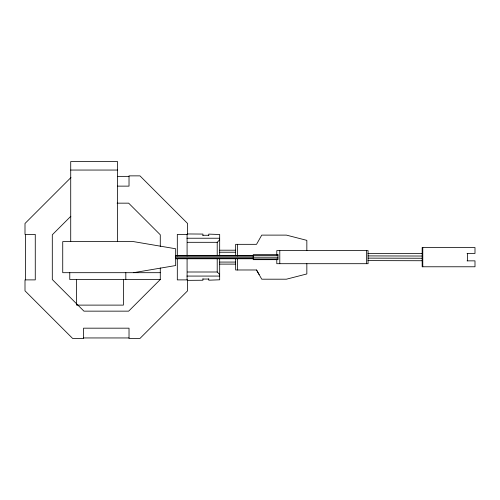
<?xml version="1.0" encoding="UTF-8"?>
<svg xmlns="http://www.w3.org/2000/svg" width="500" height="500" viewBox="0 0 500 500"><rect width="100%" height="100%" fill="white"/><g stroke="black" fill="none" stroke-linecap="round" stroke-linejoin="round"><path stroke-width="0.75" d="M306.844 263.694L306.844 273.95L286.413 279.194L261.75 279.194L256.531 269.981L235.65 269.981L235.65 258.562M217.213 255.594L217.213 242.312L219.675 239.8M70.975 177.506L25 223.481L25 234.419L35.269 234.419L35.269 279.887L25 279.887L25 290.825L72.619 338.444L83.556 338.444L83.556 328.175L129.025 328.175L129.025 338.444L139.963 338.444L187.581 290.825L187.581 279.887L177.312 279.887L177.312 259.081M70.838 216.25L52.3 234.788L52.3 279.519L83.925 311.15L128.656 311.15L160.281 279.519L160.281 267.95M133.6 272.688L175.681 265.538L175.681 248.775L133.6 241.625L62.731 241.625L62.731 272.688L160.281 272.688M187.444 280.35L202.919 280.238L202.919 278.794M70.719 170.05L117.537 170.05M117.469 176.363L129.025 176.363M117.469 186.131L129.025 186.131L129.025 175.863L139.963 175.863L187.581 223.481L187.581 234.419L177.312 234.419L177.312 256M117.088 203.162L128.656 203.162L160.281 234.788L160.281 246.394M202.919 235.269L208.769 235.269M186.931 238.231L219.675 238.231M187.469 242.312L217.213 242.312M219.675 250.2L235.65 250.2M219.675 252.237L235.65 252.237M467.044 253.45L474.988 253.45L475 247.537L422.169 247.537L422.169 266.775L475 266.775L474.988 260.856L467.044 260.856M253.225 255.406L277.962 255.406M175.681 255.544L253.225 255.544M175.681 256.025L253.225 256.025M175.681 257.156L277.962 257.219M175.681 258.306L253.225 258.306M175.681 258.762L253.225 258.762M253.225 258.95L277.962 258.95M219.675 262.075L235.65 262.075M219.675 264.113L235.65 264.113M187.469 272L217.213 272L219.675 274.506M186.931 276.075L219.675 276.075M202.919 279.044L208.769 279.044M160.281 279.519L69.769 279.519L69.769 272.688M83.556 337.95L129.025 337.95M367.9 253.412L422.3 253.531M367.9 260.613L422.3 260.731M368.069 255.906L422.287 256.031M368.069 258.131L422.287 258.256M187.444 233.956L202.919 234.069L202.919 235.512M256.531 269.981L259.137 274.587M467.494 253.45L467.494 260.856M422.781 247.537L422.781 266.775M366.637 250.613L366.637 263.694M306.844 250.613L306.844 240.362L286.413 235.113L261.75 235.113L256.531 244.331L235.65 244.331L235.65 255.75M279.788 250.613L279.788 263.694M276.794 254.975L276.794 250.613L368.075 250.613L368.075 263.694L276.794 263.694L276.794 259.081M237.506 244.331L237.506 255.987M237.506 259.1L237.506 269.981M219.675 255.75L219.675 234.506L208.769 234.112L208.769 235.506M219.675 258.562L219.675 279.8L208.769 280.194L208.769 278.8M217.213 258.719L217.213 272M187.087 234.419L187.087 256M187.087 259.081L187.087 279.887M125.819 272.688L125.819 279.519M123.381 279.519L123.381 305.113L76.556 305.113L76.556 279.519M117.537 241.625L117.537 161.556L70.719 161.556L70.719 241.625M25.5 234.419L25.5 279.887M277.962 254.65L253.225 254.65L253.225 259.662L277.962 259.662L277.962 254.65"/></g></svg>
